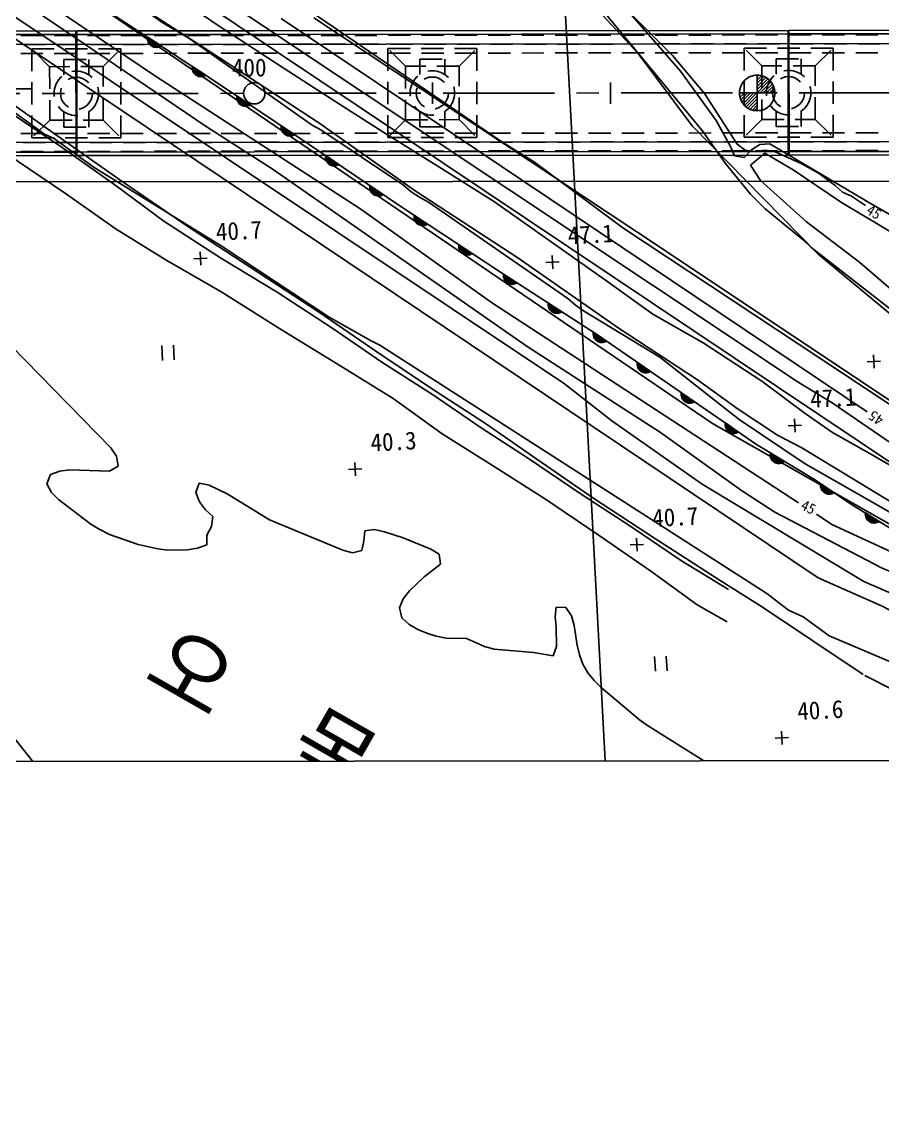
# Model space of a CAD drawing. Header units: millimetres. Extents: x 4198 to 4994, y 1103 to 1810.
# Drawn here: x 4556.7 to 4653.3, y 1363.4 to 1487 of the extents above; entities that cross this region are included whole.
import ezdxf
from ezdxf.enums import TextEntityAlignment as Align
from ezdxf.xclip import XClip

# ---------------------------------------------------------------- set-up
doc = ezdxf.new("R2010")
doc.units = ezdxf.units.MM
doc.header["$LTSCALE"] = 10
doc.header["$MEASUREMENT"] = 0
doc.header["$XCLIPFRAME"] = 2
for name, pattern in [('CENTER', [2, 1.25, -0.25, 0.25, -0.25]), ('DASHED2', [0.375, 0.25, -0.125]), ('HIDDEN', [0.375, 0.25, -0.125])]:
    doc.linetypes.add(name, pattern=pattern)
for name, color, linetype in [('TN-CABL', 4, 'Continuous'), ('TZ-BASE', 253, 'Continuous'), ('TZ-CABL', 4, 'Continuous')]:
    doc.layers.add(name, color=color, linetype=linetype)
doc.layers.add('TX-PAPR', color=2, linetype='Continuous', plot=False)
doc.styles.add('GHS', font='GulimChe.ttf')
doc.styles.add('GUL', font='GulimChe.ttf')
doc.styles.get("Standard").update_dxf_attribs({"font": 'GulimChe.ttf'})
doc.linetypes.add('ZIGZAG', pattern='A,0.0001,-0.2,[131,ltypeshp.shx,S=0.2,R=0,X=-0.2,Y=0],-0.4,[131,ltypeshp.shx,S=0.2,R=180,X=0.2,Y=0],-0.2', length=0.8001)
doc.dimstyles.get("Standard").update_dxf_attribs({"dimtxt": 0.18, "dimasz": 0.18, "dimexe": 0.18, "dimexo": 0.0625, "dimgap": 0.09, "dimtad": 0, "dimtih": 1, "dimtoh": 1, "dimdec": 4, "dimzin": 0, "dimdsep": 46, "dimtxsty": 'Standard', "dimcen": 0.09, "dimadec": 0, "dimazin": 0, "dimtfac": 1, "dimtdec": 4, "dimtofl": 0, "dimtmove": 0, "dimatfit": 3, "dimfxl": 0, "dimtolj": 1, "dimtzin": 0, "dimarcsym": 0})

# ---------------------------------------------------------------- blocks, each defined once
blk = doc.blocks.new('JD-SDGGD6G')
at = {"layer": 'TZ-BASE'}
for p, q in [((327.93, 141.33), (346.52, -208.53)), ((294.61, -3.44, 43.99), (251.05, 26.1, 43.99)), ((334.84, -32.34, 42.99), (252.86, 22.37, 42.99)), ((282.42, 0.17, 41.99), (250.92, 21.36, 41.99)), ((351.46, -36.81, 45.99), (266.22, 21.19, 45.99)), ((284.22, 17.23, 46.99), (372.66, -42, 46.99)), ((296.26, 16.35, 43.99), (327.68, -5.09, 43.99)), ((289.03, 2.12, 44.99), (268.62, 15.94, 44.99)), ((346.98, 4.53, 44.99), (335.84, 15.66, 44.99)), ((291.2, 14.39, 45.99), (361.08, -32.14, 45.99)), ((333.94, 14.64, 43.99), (343.12, 4.75, 43.99)), ((289.75, 8.21, 46.99), (282.45, 13.31, 46.99)), ((295.85, 7.97, 47.05), (288.55, 12.96, 47.05)), ((350.31, -3.88, 43.99), (336.67, 12.58, 43.99)), ((281.03, 11.18, 46.2), (294.95, 2.07, 46.2)), ((284.51, 11.74, 41.01), (295.14, 4.9, 41.01)), ((303.04, 8.69, 44.99), (368.82, -35.5, 44.99)), ((342.97, -15.27, 43.99), (306.69, 8.74, 43.99)), ((341.93, 9.53, 44.99), (347.85, 2.78, 44.99)), ((292.64, 6.48, 46.99), (289.75, 8.21, 46.99)), ((303.15, 3.2, 47.05), (295.85, 7.97, 47.05)), ((360.04, 7.35), (439.94, 7.42)), ((200.08, 7.2), (279.98, 7.28)), ((200.08, 6.8), (279.98, 6.88)), ((279.98, 7.28), (279.99, -6.72)), ((280.08, 7.28), (300.02, 7.29)), ((280.08, 7.28), (280.09, -6.72)), ((280.08, 6.88), (300.02, 6.89)), ((288.03, 6.51, 41.14), (288.14, 6.53, 41.14)), ((288.03, 6.35, 41.14), (288.31, 6.41, 41.14)), ((288.17, 5.9, 41.14), (288.04, 6.54, 41.14)), ((288.05, 6.59, 41.14), (289.55, 5.6, 41.14)), ((288.05, 6.2, 41.14), (288.49, 6.3, 41.14)), ((288.37, 5.66, 41.14), (288.2, 6.48, 41.14)), ((288.55, 5.54, 41.14), (288.38, 6.37, 41.14)), ((288.72, 5.48, 41.14), (288.56, 6.25, 41.14)), ((306.5, -3.29, 46.99), (292.64, 6.48, 46.99)), ((300.02, 7.29), (359.94, 7.35)), ((300.02, 6.89), (359.94, 6.95)), ((359.94, 7.35), (359.96, -6.65)), ((360.04, 7.35), (360.06, -6.65)), ((360.04, 6.95), (439.94, 7.02)), ((288.09, 6.06, 41.14), (288.67, 6.18, 41.14)), ((288.16, 5.92, 41.14), (288.85, 6.06, 41.14)), ((288.25, 5.79, 41.14), (289.02, 5.95, 41.14)), ((288.38, 5.66, 41.14), (289.2, 5.83, 41.14)), ((288.56, 5.54, 41.14), (289.38, 5.72, 41.14)), ((288.88, 5.44, 41.14), (288.74, 6.14, 41.14)), ((288.84, 5.45, 41.14), (289.54, 5.6, 41.14)), ((289.04, 5.43, 41.14), (288.91, 6.02, 41.14)), ((289.19, 5.45, 41.14), (289.09, 5.9, 41.14)), ((289.33, 5.49, 41.14), (289.27, 5.79, 41.14)), ((289.47, 5.55, 41.14), (289.45, 5.67, 41.14)), ((295.14, 4.9, 41.01), (307.35, -3.13, 41.01)), ((343.12, 4.75, 43.99), (349.19, -3.37, 43.99)), ((350.57, 0.24, 44.99), (346.98, 4.53, 44.99)), ((293.05, 3.22, 41.14), (293.16, 3.24, 41.14)), ((293.05, 3.07, 41.14), (293.33, 3.13, 41.14)), ((293.19, 2.62, 41.14), (293.06, 3.26, 41.14)), ((293.07, 3.3, 41.14), (294.57, 2.32, 41.14)), ((293.07, 2.92, 41.14), (293.51, 3.01, 41.14)), ((293.11, 2.77, 41.14), (293.69, 2.89, 41.14)), ((293.18, 2.63, 41.14), (293.87, 2.78, 41.14)), ((293.39, 2.38, 41.14), (293.22, 3.2, 41.14)), ((293.27, 2.5, 41.14), (294.04, 2.66, 41.14)), ((293.57, 2.26, 41.14), (293.4, 3.08, 41.14)), ((293.4, 2.37, 41.14), (294.22, 2.55, 41.14)), ((293.74, 2.19, 41.14), (293.58, 2.97, 41.14)), ((293.9, 2.16, 41.14), (293.76, 2.85, 41.14)), ((294.06, 2.15, 41.14), (293.93, 2.73, 41.14)), ((294.21, 2.17, 41.14), (294.11, 2.62, 41.14)), ((294.35, 2.2, 41.14), (294.29, 2.5, 41.14)), ((309.04, -0.6, 47.05), (303.15, 3.2, 47.05)), ((347.85, 2.78, 44.99), (351.85, -2.78, 44.99)), ((280, -0.94), (280, 1.46)), ((311.98, -12.72, 44.99), (289.03, 2.12, 44.99)), ((293.58, 2.26, 41.14), (294.4, 2.43, 41.14)), ((293.86, 2.16, 41.14), (294.56, 2.31, 41.14)), ((294.49, 2.27, 41.14), (294.47, 2.39, 41.14)), ((294.95, 2.07, 46.2), (306.29, -5.53, 46.2)), ((320, -0.91), (320, 1.49)), ((340, -0.89), (340, 1.51)), ((356.47, 2.32), (356.47, -1.68)), ((356.47, 2.12), (356.66, 2.31)), ((356.47, 1.77), (356.96, 2.26)), ((356.47, 1.41), (357.23, 2.17)), ((356.47, 1.06), (357.46, 2.05)), ((356.47, 0.7), (357.68, 1.91)), ((356.47, 0.35), (357.87, 1.75)), ((356.79, 0.32), (358.04, 1.56)), ((357.15, 0.32), (358.18, 1.36)), ((360, -0.87), (360, 1.53)), ((277.59, -4.29, 41.03), (270.08, 1.03, 41.03)), ((363.31, -54.14, 41.99), (282.42, 0.17, 41.99)), ((354.21, -5.42, 44.99), (350.57, 0.24, 44.99)), ((354.47, 0.32), (358.47, 0.32)), ((354.48, 0.13), (354.67, 0.32)), ((354.53, -0.18), (355.03, 0.32)), ((354.62, -0.44), (355.38, 0.32)), ((354.74, -0.68), (355.73, 0.32)), ((354.88, -0.89), (356.09, 0.32)), ((355.04, -1.08), (356.44, 0.32)), ((357.5, 0.32), (358.3, 1.12)), ((357.85, 0.32), (358.4, 0.86)), ((358.21, 0.32), (358.46, 0.57)), ((298.05, -0.1, 41.14), (298.15, -0.08, 41.14)), ((298.05, -0.25, 41.14), (298.33, -0.2, 41.14)), ((298.06, -0.02, 41.14), (299.56, -1.02, 41.14)), ((298.18, -0.71, 41.14), (298.06, -0.06, 41.14)), ((298.07, -0.4, 41.14), (298.51, -0.31, 41.14)), ((298.11, -0.55, 41.14), (298.68, -0.43, 41.14)), ((298.17, -0.69, 41.14), (298.86, -0.55, 41.14)), ((298.38, -0.94, 41.14), (298.22, -0.12, 41.14)), ((298.26, -0.82, 41.14), (299.04, -0.67, 41.14)), ((298.39, -0.95, 41.14), (299.21, -0.79, 41.14)), ((298.56, -1.07, 41.14), (298.4, -0.24, 41.14)), ((298.56, -1.07, 41.14), (299.39, -0.9, 41.14)), ((298.73, -1.14, 41.14), (298.57, -0.36, 41.14)), ((298.89, -1.17, 41.14), (298.75, -0.48, 41.14)), ((298.84, -1.17, 41.14), (299.55, -1.03, 41.14)), ((299.04, -1.18, 41.14), (298.93, -0.59, 41.14)), ((299.19, -1.17, 41.14), (299.1, -0.71, 41.14)), ((299.34, -1.13, 41.14), (299.28, -0.83, 41.14)), ((299.48, -1.07, 41.14), (299.45, -0.95, 41.14)), ((314.97, -4.37, 47.05), (309.04, -0.6, 47.05)), ((355.23, -1.25), (356.47, 0)), ((355.44, -1.39), (356.47, -0.36)), ((355.67, -1.51), (356.47, -0.71)), ((355.93, -1.61), (356.47, -1.06)), ((278.21, -5.67, 41.01), (271.82, -1.34, 41.01)), ((276.45, -4.3, 40.99), (272.8, -1.66, 40.99)), ((356.22, -1.67), (356.47, -1.42)), ((302.13, -8.29, 43.99), (294.61, -3.44, 43.99)), ((303.03, -3.59, 41.14), (303.32, -3.54, 41.14)), ((303.17, -4.05, 41.14), (303.04, -3.4, 41.14)), ((303.04, -3.44, 41.14), (303.14, -3.42, 41.14)), ((303.05, -3.36, 41.14), (304.54, -4.36, 41.14)), ((303.05, -3.74, 41.14), (303.49, -3.65, 41.14)), ((303.37, -4.28, 41.14), (303.2, -3.46, 41.14)), ((303.54, -4.41, 41.14), (303.38, -3.58, 41.14)), ((303.71, -4.48, 41.14), (303.56, -3.7, 41.14)), ((307.48, -3.83, 46.99), (306.5, -3.29, 46.99)), ((307.35, -3.13, 41.01), (318.07, -10.68, 41.01)), ((349.19, -3.37, 43.99), (363.29, -17.74, 43.99)), ((351.85, -2.78, 44.99), (353.46, -5.7, 44.99)), ((277.46, -4.77, 40.99), (276.45, -4.3, 40.99)), ((282.01, -8.06, 40.99), (277.46, -4.77, 40.99)), ((284.91, -9.43, 41.03), (277.59, -4.29, 41.03)), ((303.09, -3.89, 41.14), (303.67, -3.77, 41.14)), ((303.16, -4.03, 41.14), (303.84, -3.89, 41.14)), ((303.25, -4.16, 41.14), (304.02, -4.01, 41.14)), ((303.37, -4.29, 41.14), (304.2, -4.13, 41.14)), ((303.55, -4.41, 41.14), (304.37, -4.24, 41.14)), ((303.87, -4.51, 41.14), (303.73, -3.82, 41.14)), ((303.83, -4.5, 41.14), (304.53, -4.36, 41.14)), ((304.03, -4.52, 41.14), (303.91, -3.93, 41.14)), ((304.18, -4.51, 41.14), (304.09, -4.05, 41.14)), ((304.32, -4.47, 41.14), (304.26, -4.17, 41.14)), ((304.46, -4.41, 41.14), (304.44, -4.29, 41.14)), ((316.77, -10.05, 46.99), (307.48, -3.83, 46.99)), ((320.72, -7.99, 47.05), (314.97, -4.37, 47.05)), ((352.9, -7.59, 43.99), (350.31, -3.88, 43.99)), ((284.35, -10, 41.01), (278.21, -5.67, 41.01)), ((306.29, -5.53, 46.2), (316.23, -12.28, 46.2)), ((327.68, -5.09, 43.99), (331.48, -7.44, 43.99)), ((353.46, -5.7, 44.99), (353.91, -6.74, 44.99)), ((355.11, -6.11, 44.99), (354.21, -5.42, 44.99)), ((355.01, -6.92, 44.99), (355.85, -6.06, 44.99)), ((356.21, -6.25, 44.99), (355.11, -6.11, 44.99)), ((355.85, -6.06, 44.99), (356.78, -5.46, 44.99)), ((357.32, -6.1, 44.99), (356.21, -6.25, 44.99)), ((356.78, -5.46, 44.99), (357.89, -5.41, 44.99)), ((358.42, -6.24, 44.99), (357.32, -6.1, 44.99)), ((357.89, -5.41, 44.99), (369.47, -12.25, 44.99)), ((360.06, -6.25), (439.96, -6.18)), ((200.09, -6.4), (279.99, -6.32)), ((200.09, -6.8), (279.99, -6.72)), ((272.12, -6.46, 41.36), (278.8, -10.99, 41.36)), ((280.09, -6.32), (300.03, -6.31)), ((280.09, -6.72), (300.03, -6.71)), ((300.03, -6.31), (359.96, -6.25)), ((300.03, -6.71), (359.96, -6.65)), ((308.01, -6.79, 41.14), (308.12, -6.77, 41.14)), ((308.01, -6.94, 41.14), (308.29, -6.89, 41.14)), ((308.14, -7.4, 41.14), (308.02, -6.75, 41.14)), ((308.02, -7.09, 41.14), (308.47, -7.01, 41.14)), ((308.03, -6.71, 41.14), (309.51, -7.72, 41.14)), ((308.06, -7.24, 41.14), (308.64, -7.13, 41.14)), ((308.13, -7.38, 41.14), (308.82, -7.25, 41.14)), ((308.34, -7.64, 41.14), (308.18, -6.81, 41.14)), ((308.22, -7.51, 41.14), (308.99, -7.37, 41.14)), ((308.51, -7.76, 41.14), (308.36, -6.93, 41.14)), ((308.68, -7.83, 41.14), (308.53, -7.05, 41.14)), ((308.84, -7.87, 41.14), (308.71, -7.17, 41.14)), ((308.99, -7.88, 41.14), (308.88, -7.29, 41.14)), ((309.14, -7.86, 41.14), (309.06, -7.41, 41.14)), ((353.91, -6.74, 44.99), (355.01, -6.92, 44.99)), ((357.32, -6.43, 44.91), (355.73, -7.8, 44.91)), ((360.5, -8.33, 44.91), (357.32, -6.43, 44.91)), ((361.47, -7.65, 44.99), (358.42, -6.24, 44.99)), ((360.06, -6.65), (439.96, -6.58)), ((296.3, -16.84, 40.99), (282.01, -8.06, 40.99)), ((330.65, -28.17, 43.99), (302.13, -8.29, 43.99)), ((308.34, -7.64, 41.14), (309.17, -7.48, 41.14)), ((308.52, -7.76, 41.14), (309.34, -7.6, 41.14)), ((308.8, -7.86, 41.14), (309.5, -7.73, 41.14)), ((309.29, -7.83, 41.14), (309.23, -7.53, 41.14)), ((309.43, -7.77, 41.14), (309.41, -7.65, 41.14)), ((326.98, -11.92, 47.05), (320.72, -7.99, 47.05)), ((331.48, -7.44, 43.99), (341.4, -14.82, 43.99)), ((355.74, -11.06, 43.99), (352.9, -7.59, 43.99)), ((355.73, -7.8, 44.91), (356.86, -9.5, 44.91)), ((365.93, -11.99, 44.91), (360.5, -8.33, 44.91)), ((363.43, -8.73, 44.99), (361.47, -7.65, 44.99)), ((0.01, -9.93), (699.47, -9.28)), ((292.43, -14.6, 41.03), (284.91, -9.43, 41.03)), ((356.86, -9.5, 44.91), (362, -14.14, 44.91)), ((365.23, -10.07, 44.99), (363.43, -8.73, 44.99)), ((278.8, -10.99, 41.36), (284.5, -14.97, 41.36)), ((289.86, -14.09, 41.01), (284.35, -10, 41.01)), ((312.97, -10.16, 41.14), (313.08, -10.14, 41.14)), ((312.97, -10.32, 41.14), (313.25, -10.26, 41.14)), ((313.1, -10.77, 41.14), (312.98, -10.13, 41.14)), ((312.99, -10.08, 41.14), (314.48, -11.09, 41.14)), ((312.99, -10.47, 41.14), (313.43, -10.38, 41.14)), ((313.03, -10.61, 41.14), (313.6, -10.5, 41.14)), ((313.09, -10.75, 41.14), (313.78, -10.62, 41.14)), ((313.3, -11.01, 41.14), (313.14, -10.19, 41.14)), ((313.18, -10.89, 41.14), (313.96, -10.74, 41.14)), ((313.31, -11.02, 41.14), (314.13, -10.86, 41.14)), ((313.48, -11.13, 41.14), (313.32, -10.31, 41.14)), ((313.48, -11.13, 41.14), (314.31, -10.98, 41.14)), ((313.64, -11.2, 41.14), (313.49, -10.43, 41.14)), ((313.8, -11.24, 41.14), (313.67, -10.54, 41.14)), ((313.76, -11.23, 41.14), (314.47, -11.1, 41.14)), ((313.96, -11.25, 41.14), (313.84, -10.66, 41.14)), ((314.11, -11.24, 41.14), (314.02, -10.78, 41.14)), ((314.25, -11.2, 41.14), (314.2, -10.9, 41.14)), ((314.39, -11.14, 41.14), (314.37, -11.02, 41.14)), ((317.63, -10.77, 46.99), (316.77, -10.05, 46.99)), ((318.57, -11.39, 46.99), (317.63, -10.77, 46.99)), ((318.07, -10.68, 41.01), (329.6, -18.21, 41.01)), ((357.32, -12.65, 43.99), (355.74, -11.06, 43.99)), ((366.05, -10.83, 44.99), (365.23, -10.07, 44.99)), ((367.07, -11.26, 44.99), (366.05, -10.83, 44.99)), ((316.23, -12.28, 46.2), (327.64, -19.81, 46.2)), ((319.55, -11.93, 46.99), (318.57, -11.39, 46.99)), ((335.22, -22.78, 46.99), (319.55, -11.93, 46.99)), ((333.33, -16.4, 47.05), (326.98, -11.92, 47.05)), ((372.71, -16.03, 44.91), (365.93, -11.99, 44.91)), ((368.63, -12.32, 44.99), (367.07, -11.26, 44.99)), ((369.47, -12.25, 44.99), (381.1, -18.94, 44.99)), ((326.63, -23.2, 44.99), (311.98, -12.72, 44.99)), ((317.95, -13.51, 41.14), (318.06, -13.49, 41.14)), ((318.09, -14.12, 41.14), (317.96, -13.48, 41.14)), ((317.97, -13.43, 41.14), (319.47, -14.42, 41.14)), ((318.29, -14.35, 41.14), (318.12, -13.53, 41.14)), ((361.67, -16.23, 43.99), (357.32, -12.65, 43.99)), ((296.33, -18.28, 41.01), (289.86, -14.09, 41.01)), ((299.55, -19.25, 41.03), (292.43, -14.6, 41.03)), ((317.95, -13.66, 41.14), (318.23, -13.61, 41.14)), ((317.97, -13.81, 41.14), (318.41, -13.72, 41.14)), ((318.01, -13.96, 41.14), (318.59, -13.84, 41.14)), ((318.08, -14.1, 41.14), (318.77, -13.96, 41.14)), ((318.17, -14.23, 41.14), (318.94, -14.07, 41.14)), ((318.47, -14.47, 41.14), (318.3, -13.65, 41.14)), ((318.3, -14.36, 41.14), (319.12, -14.19, 41.14)), ((318.47, -14.48, 41.14), (319.3, -14.31, 41.14)), ((318.64, -14.54, 41.14), (318.48, -13.77, 41.14)), ((318.8, -14.58, 41.14), (318.65, -13.88, 41.14)), ((318.75, -14.57, 41.14), (319.46, -14.43, 41.14)), ((318.95, -14.59, 41.14), (318.83, -14, 41.14)), ((319.1, -14.57, 41.14), (319.01, -14.12, 41.14)), ((319.25, -14.53, 41.14), (319.19, -14.23, 41.14)), ((319.39, -14.47, 41.14), (319.36, -14.35, 41.14)), ((341.4, -14.82, 43.99), (377.79, -38.94, 43.99)), ((362, -14.14, 44.91), (368.01, -18.73, 44.91)), ((284.5, -14.97, 41.36), (290.18, -18.48, 41.36)), ((377.33, -38.19, 43.99), (342.97, -15.27, 43.99)), ((308.41, -24.87, 40.99), (296.3, -16.84, 40.99)), ((322.96, -16.81, 41.14), (323.07, -16.79, 41.14)), ((322.96, -16.97, 41.14), (323.24, -16.91, 41.14)), ((323.1, -17.42, 41.14), (322.97, -16.78, 41.14)), ((322.98, -16.73, 41.14), (324.48, -17.72, 41.14)), ((322.98, -17.12, 41.14), (323.42, -17.03, 41.14)), ((323.02, -17.26, 41.14), (323.6, -17.14, 41.14)), ((323.09, -17.4, 41.14), (323.77, -17.26, 41.14)), ((323.3, -17.66, 41.14), (323.13, -16.84, 41.14)), ((323.48, -17.78, 41.14), (323.31, -16.95, 41.14)), ((323.65, -17.85, 41.14), (323.49, -17.07, 41.14)), ((323.81, -17.88, 41.14), (323.66, -17.19, 41.14)), ((323.96, -17.89, 41.14), (323.84, -17.3, 41.14)), ((339.43, -20.69, 47.05), (333.33, -16.4, 47.05)), ((362.5, -16.99, 43.99), (361.67, -16.23, 43.99)), ((374.1, -26.03, 43.99), (362.5, -16.99, 43.99)), ((290.18, -18.48, 41.36), (296.38, -22.07, 41.36)), ((293.22, -18.3, 40.67), (294.71, -18.22, 40.67)), ((293.97, -18.26, 40.67), (293.22, -18.3, 40.67)), ((294.01, -19.01, 40.67), (293.93, -17.52, 40.67)), ((293.93, -17.52, 40.67), (293.97, -18.26, 40.67)), ((302.56, -22.06, 41.01), (296.33, -18.28, 41.01)), ((323.18, -17.53, 41.14), (323.95, -17.38, 41.14)), ((323.31, -17.66, 41.14), (324.13, -17.49, 41.14)), ((323.48, -17.78, 41.14), (324.31, -17.61, 41.14)), ((323.76, -17.87, 41.14), (324.47, -17.73, 41.14)), ((324.11, -17.87, 41.14), (324.02, -17.42, 41.14)), ((324.26, -17.83, 41.14), (324.2, -17.54, 41.14)), ((324.4, -17.77, 41.14), (324.37, -17.65, 41.14)), ((329.6, -18.21, 41.01), (340.87, -26.06, 41.01)), ((333.52, -19.42, 47.07), (333.44, -17.93, 47.07)), ((333.44, -17.93, 47.07), (333.48, -18.68, 47.07)), ((363.29, -17.74, 43.99), (377.21, -29.35, 43.99)), ((307.32, -24.33, 41.03), (299.55, -19.25, 41.03)), ((332.73, -18.72, 47.07), (334.22, -18.64, 47.07)), ((333.48, -18.68, 47.07), (332.73, -18.72, 47.07)), ((368.01, -18.73, 44.91), (373.04, -23.07, 44.91)), ((327.64, -19.81, 46.2), (338.42, -26.77, 46.2)), ((327.97, -20.27, 41.14), (328.26, -20.21, 41.14)), ((328.12, -20.72, 41.14), (327.98, -20.08, 41.14)), ((327.98, -20.11, 41.14), (328.08, -20.09, 41.14)), ((327.99, -20.03, 41.14), (329.5, -21.01, 41.14)), ((327.99, -20.42, 41.14), (328.43, -20.32, 41.14)), ((328.04, -20.56, 41.14), (328.61, -20.44, 41.14)), ((328.11, -20.7, 41.14), (328.79, -20.55, 41.14)), ((328.32, -20.95, 41.14), (328.14, -20.13, 41.14)), ((328.2, -20.83, 41.14), (328.97, -20.67, 41.14)), ((328.5, -21.07, 41.14), (328.32, -20.25, 41.14)), ((328.33, -20.96, 41.14), (329.15, -20.78, 41.14)), ((328.67, -21.14, 41.14), (328.5, -20.36, 41.14)), ((328.5, -21.07, 41.14), (329.33, -20.9, 41.14)), ((328.83, -21.17, 41.14), (328.68, -20.48, 41.14)), ((328.78, -21.17, 41.14), (329.49, -21.01, 41.14)), ((328.98, -21.18, 41.14), (328.86, -20.59, 41.14)), ((329.13, -21.16, 41.14), (329.04, -20.71, 41.14)), ((329.28, -21.12, 41.14), (329.21, -20.82, 41.14)), ((329.42, -21.06, 41.14), (329.39, -20.94, 41.14)), ((344.74, -24.52, 47.05), (339.43, -20.69, 47.05)), ((296.38, -22.07, 41.36), (302.96, -26.19, 41.36)), ((308.81, -26.13, 41.01), (302.56, -22.06, 41.01)), ((361.12, -45.7, 44.99), (326.63, -23.2, 44.99)), ((333.01, -23.52, 41.14), (333.3, -23.46, 41.14)), ((333.16, -23.97, 41.14), (333.02, -23.33, 41.14)), ((333.02, -23.37, 41.14), (333.12, -23.35, 41.14)), ((333.03, -23.29, 41.14), (334.54, -24.26, 41.14)), ((333.36, -24.21, 41.14), (333.18, -23.39, 41.14)), ((336.08, -23.5, 46.99), (335.22, -22.78, 46.99)), ((313.78, -28.77, 41.03), (307.32, -24.33, 41.03)), ((333.03, -23.67, 41.14), (333.47, -23.58, 41.14)), ((333.08, -23.82, 41.14), (333.65, -23.69, 41.14)), ((333.15, -23.95, 41.14), (333.83, -23.81, 41.14)), ((333.24, -24.09, 41.14), (334.01, -23.92, 41.14)), ((333.54, -24.33, 41.14), (333.36, -23.5, 41.14)), ((333.37, -24.21, 41.14), (334.19, -24.04, 41.14)), ((333.71, -24.39, 41.14), (333.54, -23.62, 41.14)), ((333.54, -24.33, 41.14), (334.37, -24.15, 41.14)), ((333.87, -24.43, 41.14), (333.72, -23.73, 41.14)), ((333.82, -24.42, 41.14), (334.53, -24.27, 41.14)), ((334.02, -24.43, 41.14), (333.9, -23.85, 41.14)), ((334.17, -24.42, 41.14), (334.08, -23.96, 41.14)), ((334.32, -24.38, 41.14), (334.25, -24.08, 41.14)), ((334.46, -24.31, 41.14), (334.43, -24.19, 41.14)), ((336.98, -24.15, 46.99), (336.08, -23.5, 46.99)), ((345.56, -29.36, 46.99), (336.98, -24.15, 46.99)), ((350.39, -27.76, 47.05), (344.74, -24.52, 47.05)), ((270.58, -25.92, 39.99), (283.9, -39.54, 39.99)), ((313.14, -27.51, 40.99), (308.41, -24.87, 40.99)), ((302.96, -26.19, 41.36), (309.44, -30.16, 41.36)), ((314.34, -29.93, 41.01), (308.81, -26.13, 41.01)), ((338.05, -26.77, 41.14), (338.34, -26.71, 41.14)), ((338.18, -27.22, 41.14), (338.06, -26.58, 41.14)), ((338.06, -26.61, 41.14), (338.16, -26.59, 41.14)), ((338.07, -26.53, 41.14), (339.56, -27.55, 41.14)), ((338.07, -26.92, 41.14), (338.51, -26.83, 41.14)), ((338.11, -27.06, 41.14), (338.69, -26.96, 41.14)), ((338.17, -27.2, 41.14), (338.86, -27.08, 41.14)), ((338.38, -27.46, 41.14), (338.23, -26.64, 41.14)), ((338.26, -27.34, 41.14), (339.04, -27.2, 41.14)), ((338.56, -27.59, 41.14), (338.4, -26.76, 41.14)), ((338.42, -26.77, 46.2), (356.4, -39.15, 46.2)), ((338.72, -27.66, 41.14), (338.58, -26.88, 41.14)), ((338.88, -27.7, 41.14), (338.75, -27, 41.14)), ((339.04, -27.71, 41.14), (338.93, -27.12, 41.14)), ((340.87, -26.06, 41.01), (349.76, -31.9, 41.01)), ((289.7, -29.72, 41.35), (289.61, -28.05, 41.35)), ((290.92, -28.01, 41.35), (291.01, -29.65, 41.35)), ((314.1, -28.02, 40.99), (313.14, -27.51, 40.99)), ((357.55, -55.89, 40.99), (314.1, -28.02, 40.99)), ((345.62, -37.82, 43.99), (330.65, -28.17, 43.99)), ((338.39, -27.47, 41.14), (339.21, -27.32, 41.14)), ((338.56, -27.59, 41.14), (339.39, -27.44, 41.14)), ((338.84, -27.69, 41.14), (339.55, -27.56, 41.14)), ((339.19, -27.7, 41.14), (339.1, -27.24, 41.14)), ((339.33, -27.66, 41.14), (339.28, -27.36, 41.14)), ((339.47, -27.6, 41.14), (339.45, -27.48, 41.14)), ((357, -32.03, 47.05), (350.39, -27.76, 47.05)), ((319.92, -32.88, 41.03), (313.78, -28.77, 41.03)), ((354.45, -36.34, 46.99), (345.56, -29.36, 46.99)), ((369.6, -30.59, 43.7), (369.52, -29.1, 43.7)), ((369.52, -29.1, 43.7), (369.56, -29.85, 43.7)), ((309.44, -30.16, 41.36), (315.59, -34.01, 41.36)), ((320.02, -33.55, 41.01), (314.34, -29.93, 41.01)), ((342.99, -30.17, 41.14), (343.28, -30.12, 41.14)), ((343, -30.02, 41.14), (343.11, -30, 41.14)), ((343.13, -30.63, 41.14), (343.01, -29.98, 41.14)), ((343.01, -30.32, 41.14), (343.45, -30.24, 41.14)), ((343.02, -29.94, 41.14), (344.5, -30.96, 41.14)), ((343.05, -30.46, 41.14), (343.63, -30.36, 41.14)), ((343.11, -30.61, 41.14), (343.8, -30.48, 41.14)), ((343.32, -30.87, 41.14), (343.17, -30.04, 41.14)), ((343.2, -30.74, 41.14), (343.98, -30.6, 41.14)), ((343.33, -30.87, 41.14), (344.15, -30.72, 41.14)), ((343.5, -30.99, 41.14), (343.34, -30.16, 41.14)), ((343.5, -30.99, 41.14), (344.33, -30.84, 41.14)), ((343.66, -31.06, 41.14), (343.52, -30.28, 41.14)), ((343.82, -31.1, 41.14), (343.69, -30.4, 41.14)), ((343.98, -31.11, 41.14), (343.87, -30.52, 41.14)), ((344.13, -31.1, 41.14), (344.04, -30.64, 41.14)), ((344.27, -31.06, 41.14), (344.22, -30.76, 41.14)), ((344.42, -31, 41.14), (344.39, -30.88, 41.14)), ((368.81, -29.89, 43.7), (370.3, -29.81, 43.7)), ((369.56, -29.85, 43.7), (368.81, -29.89, 43.7)), ((343.78, -31.09, 41.14), (344.49, -30.96, 41.14)), ((349.76, -31.9, 41.01), (354.34, -35.2, 41.01)), ((361.87, -35.66, 47.05), (357, -32.03, 47.05)), ((361.08, -32.14, 45.99), (364.88, -34.49, 45.99)), ((325.96, -36.8, 41.03), (319.92, -32.88, 41.03)), ((340.17, -36.5, 42.99), (334.84, -32.34, 42.99)), ((347.96, -33.34, 41.14), (349.44, -34.36, 41.14)), ((315.59, -34.01, 41.36), (321.11, -37.96, 41.36)), ((325.47, -37.3, 41.01), (320.02, -33.55, 41.01)), ((347.94, -33.42, 41.14), (348.05, -33.4, 41.14)), ((347.94, -33.57, 41.14), (348.22, -33.52, 41.14)), ((348.07, -34.03, 41.14), (347.95, -33.38, 41.14)), ((347.95, -33.72, 41.14), (348.4, -33.64, 41.14)), ((347.99, -33.87, 41.14), (348.57, -33.76, 41.14)), ((348.06, -34.01, 41.14), (348.75, -33.88, 41.14)), ((348.26, -34.27, 41.14), (348.11, -33.45, 41.14)), ((348.15, -34.14, 41.14), (348.92, -34, 41.14)), ((348.27, -34.27, 41.14), (349.09, -34.12, 41.14)), ((348.44, -34.39, 41.14), (348.29, -33.57, 41.14)), ((348.44, -34.4, 41.14), (349.27, -34.24, 41.14)), ((348.6, -34.47, 41.14), (348.46, -33.69, 41.14)), ((348.76, -34.5, 41.14), (348.64, -33.81, 41.14)), ((348.72, -34.5, 41.14), (349.43, -34.37, 41.14)), ((348.92, -34.51, 41.14), (348.81, -33.93, 41.14)), ((349.07, -34.5, 41.14), (348.99, -34.05, 41.14)), ((349.22, -34.47, 41.14), (349.16, -34.17, 41.14)), ((349.36, -34.41, 41.14), (349.33, -34.29, 41.14)), ((364.88, -34.49, 45.99), (372.25, -39.52, 45.99)), ((354.34, -35.2, 41.01), (358.75, -38.11, 41.01)), ((361.87, -35.66, 47.34), (364.93, -37.82, 47.34)), ((331.74, -40.79, 41.03), (325.96, -36.8, 41.03)), ((350.28, -43.62, 42.99), (340.17, -36.5, 42.99)), ((377.73, -51.74, 45.99), (351.46, -36.81, 45.99)), ((352.88, -36.82, 41.14), (352.99, -36.8, 41.14)), ((352.88, -36.98, 41.14), (353.16, -36.92, 41.14)), ((353.01, -37.43, 41.14), (352.89, -36.79, 41.14)), ((352.89, -37.13, 41.14), (353.34, -37.04, 41.14)), ((352.9, -36.74, 41.14), (354.38, -37.76, 41.14)), ((353.21, -37.67, 41.14), (353.05, -36.85, 41.14)), ((353.38, -37.8, 41.14), (353.23, -36.97, 41.14)), ((353.55, -37.87, 41.14), (353.4, -37.09, 41.14)), ((361.86, -41.33, 46.99), (354.45, -36.34, 46.99)), ((359.95, -37.07, 47.05), (361.44, -37, 47.05)), ((360.7, -37.03, 47.05), (359.95, -37.07, 47.05)), ((360.74, -37.78, 47.05), (360.66, -36.29, 47.05)), ((360.66, -36.29, 47.05), (360.7, -37.03, 47.05)), ((321.11, -37.96, 41.36), (327.04, -41.69, 41.36)), ((330.78, -40.73, 41.01), (325.47, -37.3, 41.01)), ((354.71, -44.33, 43.99), (345.62, -37.82, 43.99)), ((352.93, -37.27, 41.14), (353.51, -37.16, 41.14)), ((353, -37.41, 41.14), (353.69, -37.28, 41.14)), ((353.09, -37.55, 41.14), (353.86, -37.4, 41.14)), ((353.21, -37.68, 41.14), (354.04, -37.53, 41.14)), ((353.38, -37.8, 41.14), (354.21, -37.65, 41.14)), ((353.71, -37.91, 41.14), (353.58, -37.21, 41.14)), ((353.66, -37.9, 41.14), (354.37, -37.77, 41.14)), ((353.86, -37.92, 41.14), (353.75, -37.33, 41.14)), ((354.01, -37.91, 41.14), (353.93, -37.45, 41.14)), ((354.16, -37.87, 41.14), (354.1, -37.57, 41.14)), ((354.3, -37.81, 41.14), (354.28, -37.69, 41.14)), ((358.75, -38.11, 41.01), (361.5, -39.55, 41.01)), ((364.93, -37.82, 47.34), (369.06, -40.12, 47.34)), ((283.9, -39.54, 39.99), (284.53, -40.47, 39.99)), ((356.4, -39.15, 46.2), (362.91, -43.09, 46.2)), ((367.09, -42.93, 47.34), (361.5, -39.55, 47.34)), ((284.53, -40.47, 39.99), (284.72, -41.58, 39.99)), ((336.71, -44.72, 41.01), (330.78, -40.73, 41.01)), ((338.13, -45.23, 41.03), (331.74, -40.79, 41.03)), ((357.94, -40.22, 46.2), (358.05, -40.2, 46.2)), ((357.94, -40.38, 46.2), (358.22, -40.32, 46.2)), ((358.07, -40.83, 46.2), (357.95, -40.19, 46.2)), ((357.96, -40.14, 46.2), (359.45, -41.15, 46.2)), ((357.96, -40.52, 46.2), (358.4, -40.44, 46.2)), ((358, -40.67, 46.2), (358.57, -40.56, 46.2)), ((358.06, -40.81, 46.2), (358.75, -40.68, 46.2)), ((358.27, -41.07, 46.2), (358.11, -40.25, 46.2)), ((358.15, -40.94, 46.2), (358.93, -40.79, 46.2)), ((358.45, -41.19, 46.2), (358.29, -40.36, 46.2)), ((358.62, -41.26, 46.2), (358.46, -40.48, 46.2)), ((358.78, -41.3, 46.2), (358.64, -40.6, 46.2)), ((358.93, -41.31, 46.2), (358.82, -40.72, 46.2)), ((369.06, -40.12, 47.34), (373.67, -42.82, 47.34)), ((279.27, -42.02, 39.99), (278.16, -42.14, 39.99)), ((283.75, -42.15, 39.99), (279.27, -42.02, 39.99)), ((284.72, -41.58, 39.99), (283.75, -42.15, 39.99)), ((310.58, -41.98, 40.3), (312.08, -41.9, 40.3)), ((311.33, -41.94, 40.3), (310.58, -41.98, 40.3)), ((311.37, -42.68, 40.3), (311.29, -41.19, 40.3)), ((311.29, -41.19, 40.3), (311.33, -41.94, 40.3)), ((327.04, -41.69, 41.36), (332.72, -45.31, 41.36)), ((358.28, -41.07, 46.2), (359.1, -40.91, 46.2)), ((358.45, -41.19, 46.2), (359.28, -41.03, 46.2)), ((358.73, -41.29, 46.2), (359.44, -41.15, 46.2)), ((359.08, -41.29, 46.2), (358.99, -40.84, 46.2)), ((359.23, -41.25, 46.2), (359.17, -40.96, 46.2)), ((359.37, -41.19, 46.2), (359.34, -41.07, 46.2)), ((376.46, -49.68, 46.99), (361.86, -41.33, 46.99)), ((277.12, -42.51, 39.99), (276.72, -43.57, 39.99)), ((278.16, -42.14, 39.99), (277.12, -42.51, 39.99)), ((362.91, -43.09, 46.2), (367.06, -45.89, 46.2)), ((372.64, -46.29, 47.34), (367.09, -42.93, 47.34)), ((276.72, -43.57, 39.99), (277.24, -44.54, 39.99)), ((293.44, -44.55, 39.99), (293.83, -43.49, 39.99)), ((293.83, -43.49, 39.99), (294.93, -43.74, 39.99)), ((294.93, -43.74, 39.99), (296.97, -44.68, 39.99)), ((368.45, -54.54, 42.99), (350.28, -43.62, 42.99)), ((358.44, -46.75, 43.99), (354.71, -44.33, 43.99)), ((363.59, -43.8, 46.2), (363.88, -43.74, 46.2)), ((363.73, -44.25, 46.2), (363.6, -43.61, 46.2)), ((363.6, -43.65, 46.2), (363.7, -43.63, 46.2)), ((363.61, -43.56, 46.2), (365.1, -44.57, 46.2)), ((363.61, -43.95, 46.2), (364.05, -43.86, 46.2)), ((363.65, -44.09, 46.2), (364.23, -43.98, 46.2)), ((363.71, -44.23, 46.2), (364.4, -44.1, 46.2)), ((363.93, -44.49, 46.2), (363.76, -43.67, 46.2)), ((363.81, -44.37, 46.2), (364.58, -44.22, 46.2)), ((363.93, -44.5, 46.2), (364.75, -44.34, 46.2)), ((364.1, -44.61, 46.2), (363.94, -43.79, 46.2)), ((364.1, -44.62, 46.2), (364.93, -44.46, 46.2)), ((364.27, -44.69, 46.2), (364.12, -43.91, 46.2)), ((364.43, -44.72, 46.2), (364.29, -44.03, 46.2)), ((364.58, -44.73, 46.2), (364.47, -44.14, 46.2)), ((364.73, -44.72, 46.2), (364.64, -44.26, 46.2)), ((364.88, -44.68, 46.2), (364.82, -44.38, 46.2)), ((365.02, -44.62, 46.2), (365, -44.5, 46.2)), ((277.24, -44.54, 39.99), (278.03, -45.34, 39.99)), ((278.03, -45.34, 39.99), (281.64, -48.09, 39.99)), ((293.85, -45.59, 39.99), (293.44, -44.55, 39.99)), ((294.52, -46.49, 39.99), (293.85, -45.59, 39.99)), ((296.97, -44.68, 39.99), (301.7, -47.61, 39.99)), ((332.72, -45.31, 41.36), (338.6, -49.3, 41.36)), ((342.27, -48.37, 41.01), (336.71, -44.72, 41.01)), ((345.07, -49.77, 41.03), (338.13, -45.23, 41.03)), ((364.38, -44.71, 46.2), (365.09, -44.58, 46.2)), ((295.35, -47.25, 39.99), (294.52, -46.49, 39.99)), ((370.44, -53.01, 43.99), (358.44, -46.75, 43.99)), ((367.06, -45.89, 46.2), (371.52, -48.62, 46.2)), ((368.78, -47.53, 46.2), (368.62, -46.9, 46.2)), ((368.62, -46.93, 46.2), (368.72, -46.91, 46.2)), ((368.63, -46.85, 46.2), (370.16, -47.79, 46.2)), ((368.98, -47.76, 46.2), (368.79, -46.95, 46.2)), ((281.64, -48.09, 39.99), (282.58, -48.66, 39.99)), ((295.21, -48.35, 39.99), (295.35, -47.25, 39.99)), ((301.7, -47.61, 39.99), (309.93, -51.04, 39.99)), ((364.87, -48.15, 44.99), (363.12, -47, 44.99)), ((371.99, -51.43, 44.99), (364.87, -48.15, 44.99)), ((368.62, -47.08, 46.2), (368.9, -47.02, 46.2)), ((368.65, -47.23, 46.2), (369.08, -47.13, 46.2)), ((368.69, -47.38, 46.2), (369.26, -47.24, 46.2)), ((368.76, -47.51, 46.2), (369.45, -47.35, 46.2)), ((368.86, -47.64, 46.2), (369.63, -47.46, 46.2)), ((369.17, -47.88, 46.2), (368.97, -47.06, 46.2)), ((368.99, -47.77, 46.2), (369.81, -47.57, 46.2)), ((369.34, -47.94, 46.2), (369.15, -47.17, 46.2)), ((369.17, -47.88, 46.2), (369.99, -47.68, 46.2)), ((369.5, -47.97, 46.2), (369.33, -47.28, 46.2)), ((369.45, -47.96, 46.2), (370.15, -47.8, 46.2)), ((369.65, -47.97, 46.2), (369.51, -47.39, 46.2)), ((369.8, -47.95, 46.2), (369.69, -47.5, 46.2)), ((369.95, -47.91, 46.2), (369.87, -47.61, 46.2)), ((370.08, -47.84, 46.2), (370.06, -47.72, 46.2)), ((282.58, -48.66, 39.99), (283.74, -49.25, 39.99)), ((283.74, -49.25, 39.99), (286.98, -50.37, 39.99)), ((294.67, -49.33, 39.99), (295.21, -48.35, 39.99)), ((294.67, -50.43, 39.99), (294.67, -49.33, 39.99)), ((312.31, -49.97, 39.99), (312.42, -48.86, 39.99)), ((312.42, -48.86, 39.99), (313.52, -48.71, 39.99)), ((313.52, -48.71, 39.99), (314.62, -48.96, 39.99)), ((314.62, -48.96, 39.99), (316.74, -49.65, 39.99)), ((338.6, -49.3, 41.36), (344.63, -53.47, 41.36)), ((347.98, -52.24, 41.01), (342.27, -48.37, 41.01)), ((286.98, -50.37, 39.99), (289.18, -50.87, 39.99)), ((293.63, -50.81, 39.99), (294.67, -50.43, 39.99)), ((312.1, -51.06, 39.99), (312.31, -49.97, 39.99)), ((316.74, -49.65, 39.99), (319.83, -50.91, 39.99)), ((342.21, -50.44, 40.7), (343.71, -50.37, 40.7)), ((342.96, -50.4, 40.7), (342.21, -50.44, 40.7)), ((343, -51.15, 40.7), (342.92, -49.66, 40.7)), ((342.92, -49.66, 40.7), (342.96, -50.4, 40.7)), ((352.3, -54.42, 41.03), (345.07, -49.77, 41.03)), ((289.18, -50.87, 39.99), (290.28, -51.01, 39.99)), ((290.28, -51.01, 39.99), (292.52, -51, 39.99)), ((292.52, -51, 39.99), (293.63, -50.81, 39.99)), ((309.93, -51.04, 39.99), (311.02, -51.33, 39.99)), ((311.02, -51.33, 39.99), (312.1, -51.06, 39.99)), ((319.83, -50.91, 39.99), (320.77, -51.49, 39.99)), ((320.77, -51.49, 39.99), (320.92, -52.6, 39.99)), ((320.92, -52.6, 39.99), (319.08, -54.02, 39.99)), ((353.26, -55.44, 41.01), (347.98, -52.24, 41.01)), ((388.92, -60.96, 43.99), (370.44, -53.01, 43.99)), ((319.08, -54.02, 39.99), (317.45, -55.59, 39.99)), ((344.63, -53.47, 41.36), (349.72, -57.18, 41.36)), ((370.43, -57.28, 41.99), (363.31, -54.14, 41.99)), ((317.45, -55.59, 39.99), (316.73, -56.49, 39.99)), ((356.96, -57.35, 41.03), (352.3, -54.42, 41.03)), ((386.81, -62.48, 42.99), (368.45, -54.54, 42.99)), ((316.73, -56.49, 39.99), (316.3, -57.51, 39.99)), ((359.98, -57.76, 40.99), (357.55, -55.89, 40.99)), ((316.3, -57.51, 39.99), (316.56, -58.62, 39.99)), ((333.79, -58.51, 39.99), (333.89, -57.41, 39.99)), ((333.89, -57.41, 39.99), (334.99, -57.48, 39.99)), ((334.99, -57.48, 39.99), (335.63, -58.41, 39.99)), ((349.72, -57.18, 41.36), (353.09, -59.08, 41.36)), ((368.36, -64.97, 45.61), (356.96, -57.35, 45.61)), ((361.65, -58.52, 40.99), (359.98, -57.76, 40.99)), ((379.43, -61.91, 41.99), (370.43, -57.28, 41.99)), ((699.47, -58.63), (0.09, -95.79)), ((316.56, -58.62, 39.99), (317.39, -59.38, 39.99)), ((333.9, -59.62, 39.99), (333.79, -58.51, 39.99)), ((335.63, -58.41, 39.99), (335.93, -59.49, 39.99)), ((364.56, -60.64, 40.99), (361.65, -58.52, 40.99)), ((317.39, -59.38, 39.99), (318.36, -59.92, 39.99)), ((318.36, -59.92, 39.99), (319.38, -60.35, 39.99)), ((319.38, -60.35, 39.99), (320.44, -60.68, 39.99)), ((333.95, -61.83, 39.99), (333.9, -59.62, 39.99)), ((335.93, -59.49, 39.99), (336.27, -61.71, 39.99)), ((320.44, -60.68, 39.99), (321.54, -60.89, 39.99)), ((321.54, -60.89, 39.99), (323.82, -60.96, 39.99)), ((323.82, -60.96, 39.99), (325.85, -61.86, 39.99)), ((336.27, -61.71, 39.99), (336.54, -62.78, 39.99)), ((371.72, -63.68, 40.99), (364.56, -60.64, 40.99)), ((325.85, -61.86, 39.99), (326.95, -62.15, 39.99)), ((326.95, -62.15, 39.99), (331.36, -62.53, 39.99)), ((331.36, -62.53, 39.99), (333.55, -62.88, 39.99)), ((333.55, -62.88, 39.99), (333.95, -61.83, 39.99)), ((336.54, -62.78, 39.99), (336.91, -63.82, 39.99)), ((345.04, -64.63, 41.35), (344.95, -62.96, 41.35)), ((346.26, -62.91, 41.35), (346.35, -64.56, 41.35)), ((336.91, -63.82, 39.99), (337.44, -64.79, 39.99)), ((337.44, -64.79, 39.99), (338.15, -65.66, 39.99)), ((371.81, -66.76, 45.61), (368.55, -65.09, 45.61)), ((338.15, -65.66, 39.99), (338.94, -66.45, 39.99)), ((338.94, -66.45, 39.99), (343.25, -70.07, 39.99)), ((343.25, -70.07, 39.99), (344.16, -70.72, 39.99)), ((275.9, -75.71, 40.99), (272.42, -71.31, 40.99)), ((344.16, -70.72, 39.99), (354.57, -77.23, 39.99)), ((359.28, -72.84, 40.59), (359.2, -71.35, 40.59)), ((359.2, -71.35, 40.59), (359.24, -72.1, 40.59)), ((358.49, -72.14, 40.59), (359.99, -72.06, 40.59)), ((359.24, -72.1, 40.59), (358.49, -72.14, 40.59))]:
    blk.add_line(p, q, dxfattribs=at)
at = {"layer": 'TZ-BASE', "linetype": 'DASHED2'}
for p, q in [((285.03, 5.28), (275.03, 5.27)), ((275.03, 5.27), (275.04, -4.73)), ((277.03, 3.27), (275.03, 5.27)), ((283.03, 3.28), (285.03, 5.28)), ((285.04, -4.72), (285.03, 5.28)), ((325, 5.32), (315, 5.31)), ((315, 5.31), (315.01, -4.69)), ((317, 3.31), (315, 5.31)), ((323, 3.32), (325, 5.32)), ((325, -4.68), (325, 5.32)), ((365, 5.35), (355, 5.34)), ((355, 5.34), (355.01, -4.66)), ((357, 3.35), (355, 5.34)), ((363, 3.35), (365, 5.35)), ((365, -4.65), (365, 5.35)), ((278.63, 4.07), (281.43, 4.08)), ((278.63, 4.07), (278.63, 2.35)), ((281.43, 4.08), (281.43, 2.35)), ((318.6, 4.11), (318.6, 2.38)), ((318.6, 4.11), (321.4, 4.11)), ((321.4, 4.11), (321.4, 2.38)), ((358.6, 4.15), (358.6, 2.42)), ((358.6, 4.15), (361.4, 4.15)), ((361.4, 4.15), (361.4, 2.42)), ((283.03, 3.28), (277.03, 3.27)), ((277.03, 3.27), (277.04, -2.73)), ((283.04, -2.72), (283.03, 3.28)), ((323, 3.32), (317, 3.31)), ((317, 3.31), (317, -2.69)), ((323, -2.68), (323, 3.32)), ((363, 3.35), (357, 3.35)), ((357, 3.35), (357, -2.65)), ((363, -2.65), (363, 3.35)), ((278.63, -1.8), (278.64, -3.53)), ((281.43, -1.79), (281.44, -3.52)), ((318.6, -1.76), (318.6, -3.49)), ((321.4, -1.76), (321.4, -3.49)), ((358.6, -1.72), (358.6, -3.45)), ((361.4, -1.72), (361.4, -3.45)), ((277.04, -2.73), (275.04, -4.73)), ((277.04, -2.73), (283.04, -2.72)), ((278.64, -3.53), (281.44, -3.52)), ((283.04, -2.72), (285.04, -4.72)), ((317, -2.69), (315.01, -4.69)), ((317, -2.69), (323, -2.68)), ((318.6, -3.49), (321.4, -3.49)), ((323, -2.68), (325, -4.68)), ((357, -2.65), (355.01, -4.66)), ((357, -2.65), (363, -2.65)), ((358.6, -3.45), (361.4, -3.45)), ((363, -2.65), (365, -4.65)), ((275.04, -4.73), (285.04, -4.72)), ((315.01, -4.69), (325, -4.68)), ((355.01, -4.66), (365, -4.65))]:
    blk.add_line(p, q, dxfattribs=at)
at = {"layer": 'TZ-BASE', "linetype": 'CENTER'}
blk.add_lwpolyline([(0, 0), (101.2, 0.09), (301.2, 0.28), (501.2, 0.46), (700, 0.64)], dxfattribs=at)
at = {"layer": 'TZ-BASE', "linetype": 'DASHED2'}
for centre, radius in [((280.03, 0.28), 2.5), ((320, 0.31), 2.5), ((360, 0.35), 2.5), ((280.03, 0.28), 1.8), ((320, 0.31), 1.8), ((360, 0.35), 1.8)]:
    blk.add_circle(centre, radius, dxfattribs=at)
at = {"layer": 'TZ-BASE'}
for centre, radius in [((300, 0.28), 1.2), ((356.47, 0.32), 2)]:
    blk.add_circle(centre, radius, dxfattribs=at)
for centre, start, end in [((289, 6.41, 41.14), 169.4173, 304.1776), ((294.02, 3.12, 41.14), 169.4173, 304.1776), ((299.02, -0.21, 41.14), 168.7987, 303.559), ((304.01, -3.55, 41.14), 168.7987, 303.559), ((308.98, -6.9, 41.14), 168.4139, 303.1742), ((313.94, -10.28, 41.14), 168.4139, 303.1742), ((318.92, -13.61, 41.14), 169.2237, 303.984), ((323.93, -16.91, 41.14), 169.2237, 303.984), ((328.95, -20.2, 41.14), 169.7594, 304.5196), ((333.99, -23.46, 41.14), 169.7594, 304.5196), ((339.03, -26.73, 41.14), 168.0659, 302.8262), ((343.97, -30.14, 41.14), 168.0659, 302.8262), ((348.91, -33.54, 41.14), 168.0659, 302.8262), ((353.85, -36.94, 41.14), 168.0659, 302.8262), ((358.91, -40.33, 46.2), 168.6567, 303.417), ((364.56, -43.76, 46.2), 168.6567, 303.417), ((369.59, -47, 46.2), 171.1548, 305.9151)]:
    blk.add_arc(centre, 0.975, start, end, dxfattribs=at)
for s, height, rotation, style, p in [('400', 2, 0.0527, 'GUL', (297.5, 2.18)), ('40.7', 2, 3.042, 'GUL', (295.75, -16.28, 45.23)), ('47.1', 2, 3.042, 'GUL', (335.26, -16.69, 45.23)), ('47.1', 2, 3.042, 'GUL', (362.48, -35.05, 44)), ('40.3', 2, 3.042, 'GUL', (313.11, -39.95, 45.23)), ('40.7', 2, 3.042, 'GUL', (344.74, -48.42, 45.23)), ('오  목  천', 7.2, 330.1829, 'GHS', (287.33, -65.51)), ('40.6', 2, 3.042, 'GUL', (361.03, -70.11, 45.23))]:
    blk.add_text(s, height=height, rotation=rotation, dxfattribs=dict(at, style=style)).set_placement(p)
at = {"layer": 'TZ-BASE', "style": 'GUL'}
for rotation, p in [(329.042, (369.58, -13.06, 60.01)), (146.042, (369.82, -36.17, 60.01)), (333.042, (362.22, -46.2, 60.01))]:
    blk.add_text('45', height=1.2, rotation=rotation, dxfattribs=at).set_placement(p, align=Align.MIDDLE)
blk = doc.blocks.new('JD-FHFH7GJ')
at = {"layer": 'TZ-BASE'}
blk.add_leader([(250.36, 75.79), (275.02, 75.79)], dimstyle='Standard', override={"dimtxt": 3, "dimasz": 3, "dimexe": 2, "dimexo": 3, "dimgap": 1, "dimtad": 0, "dimtih": 0, "dimcen": 1, "dimaunit": 1, "dimadec": 8, "dimtix": 1, "dimtofl": 1, "dimtmove": 2, "dimtvp": 2}, dxfattribs=at)

msp = doc.modelspace()

# ---------------------------------------------------------------- linework, layer by layer
at = {"layer": 'TN-CABL', "linetype": 'ZIGZAG', "ltscale": 0.5}
for points in [[(4466.77, 1484.39), (4684.57, 1484.59)], [(4466.78, 1473.39), (4684.58, 1473.59)]]:
    msp.add_lwpolyline(points, dxfattribs=at)
at = {"layer": 'TX-PAPR'}
msp.add_lwpolyline([(4982.67, 1554.36), (4282.67, 1553.72), (4282.81, 1403.72), (4982.81, 1404.36)], close=True, dxfattribs=at)
at = {"layer": 'TZ-CABL', "linetype": 'HIDDEN'}
for points in [[(4466.52, 1485.39), (4684.83, 1485.59)], [(4466.77, 1484.39), (4684.57, 1484.59)], [(4466.52, 1483.39), (4684.83, 1483.59)], [(4466.53, 1474.39), (4684.84, 1474.59)], [(4466.53, 1472.39), (4684.84, 1472.59)], [(4466.78, 1473.39), (4684.58, 1473.59)]]:
    msp.add_lwpolyline(points, dxfattribs=at)

# ---------------------------------------------------------------- block references
at = {"layer": 'TZ-BASE'}
ref = msp.add_blockref('JD-SDGGD6G', (4282.74, 1478.72), dxfattribs=at)
XClip(ref).set_block_clipping_path([(699.9307819956, 75.6432443597), (-0.0689224287, 74.9999683641), (0.0689224287, -74.9999683641), (700.0686268546, -74.356692303)])
msp.add_blockref('JD-FHFH7GJ', (4282.81, 1403.72), dxfattribs=at)

doc.saveas('drawing.dxf')
